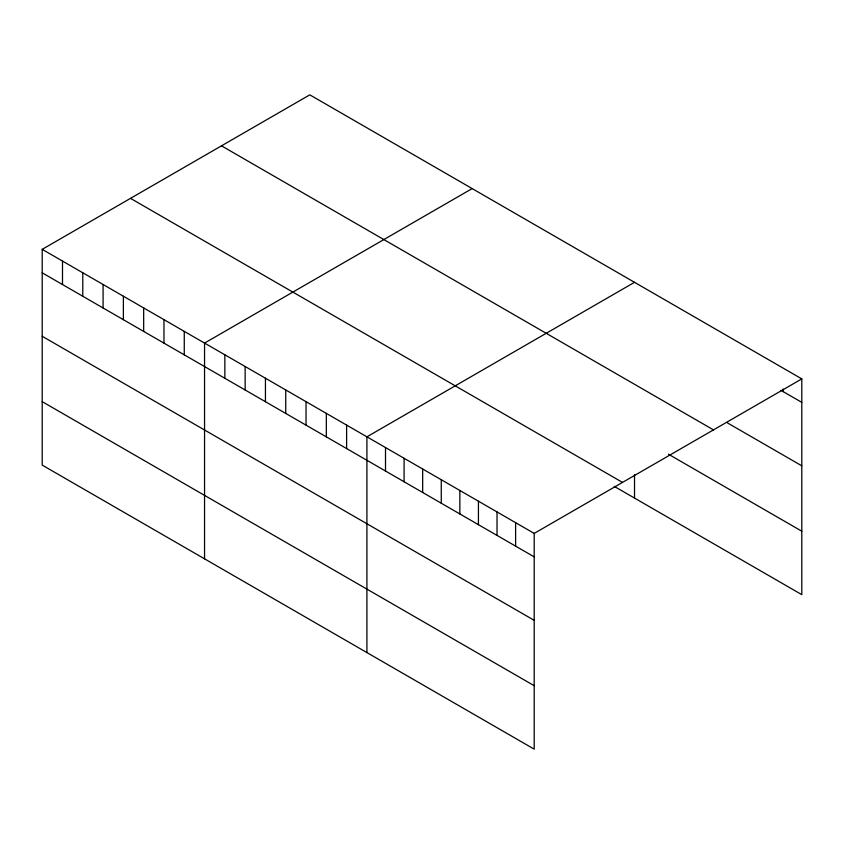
<?xml version="1.0" encoding="UTF-8"?>
<svg xmlns="http://www.w3.org/2000/svg" width="844" height="844" viewBox="0 0 844 844"><rect width="100%" height="100%" fill="white"/><g stroke="black" fill="none" stroke-linecap="round" stroke-linejoin="round"><path stroke-width="1.27" d="M42.2 249.349L534.199 533.397L534.199 749.155L42.2 465.107L42.2 249.349L309.801 94.844L801.8 378.893L801.8 594.651L614.232 486.366M472.165 188.581L204.554 343.086L204.554 558.844M634.519 282.318L366.918 436.823L366.918 652.581M534.199 533.397L801.8 378.893M781.027 390.382L801.8 402.366M727.454 422.897L801.8 465.825M221.497 145.833L713.486 429.881M668.416 454.188L801.8 531.203M130.514 198.361L622.503 482.409M42.2 272.823L534.199 556.871M42.2 336.271L534.199 620.329M42.2 401.649L534.199 685.697M783.211 389.031L783.211 391.637M634.519 474.433L634.519 498.076M515.61 522.668L515.61 546.142M497.021 511.939L497.021 535.413M478.432 501.199L478.432 524.683M459.853 490.469L459.853 513.943M441.264 479.74L441.264 503.214M422.675 469.011L422.675 492.485M404.086 458.281L404.086 481.755M385.508 447.552L385.508 471.026M346.62 425.102L346.62 448.575M326.333 413.381L326.333 436.865M306.034 401.67L306.034 425.144M285.736 389.949L285.736 413.423M265.438 378.228L265.438 401.712M245.15 366.518L245.15 389.991M224.852 354.796L224.852 378.27M184.266 331.365L184.266 354.839M163.968 319.644L163.968 343.128M143.67 307.933L143.67 331.407M123.382 296.212L123.382 319.686M103.084 284.491L103.084 307.976M82.786 272.781L82.786 296.255M62.498 261.06L62.498 284.533"/></g></svg>
